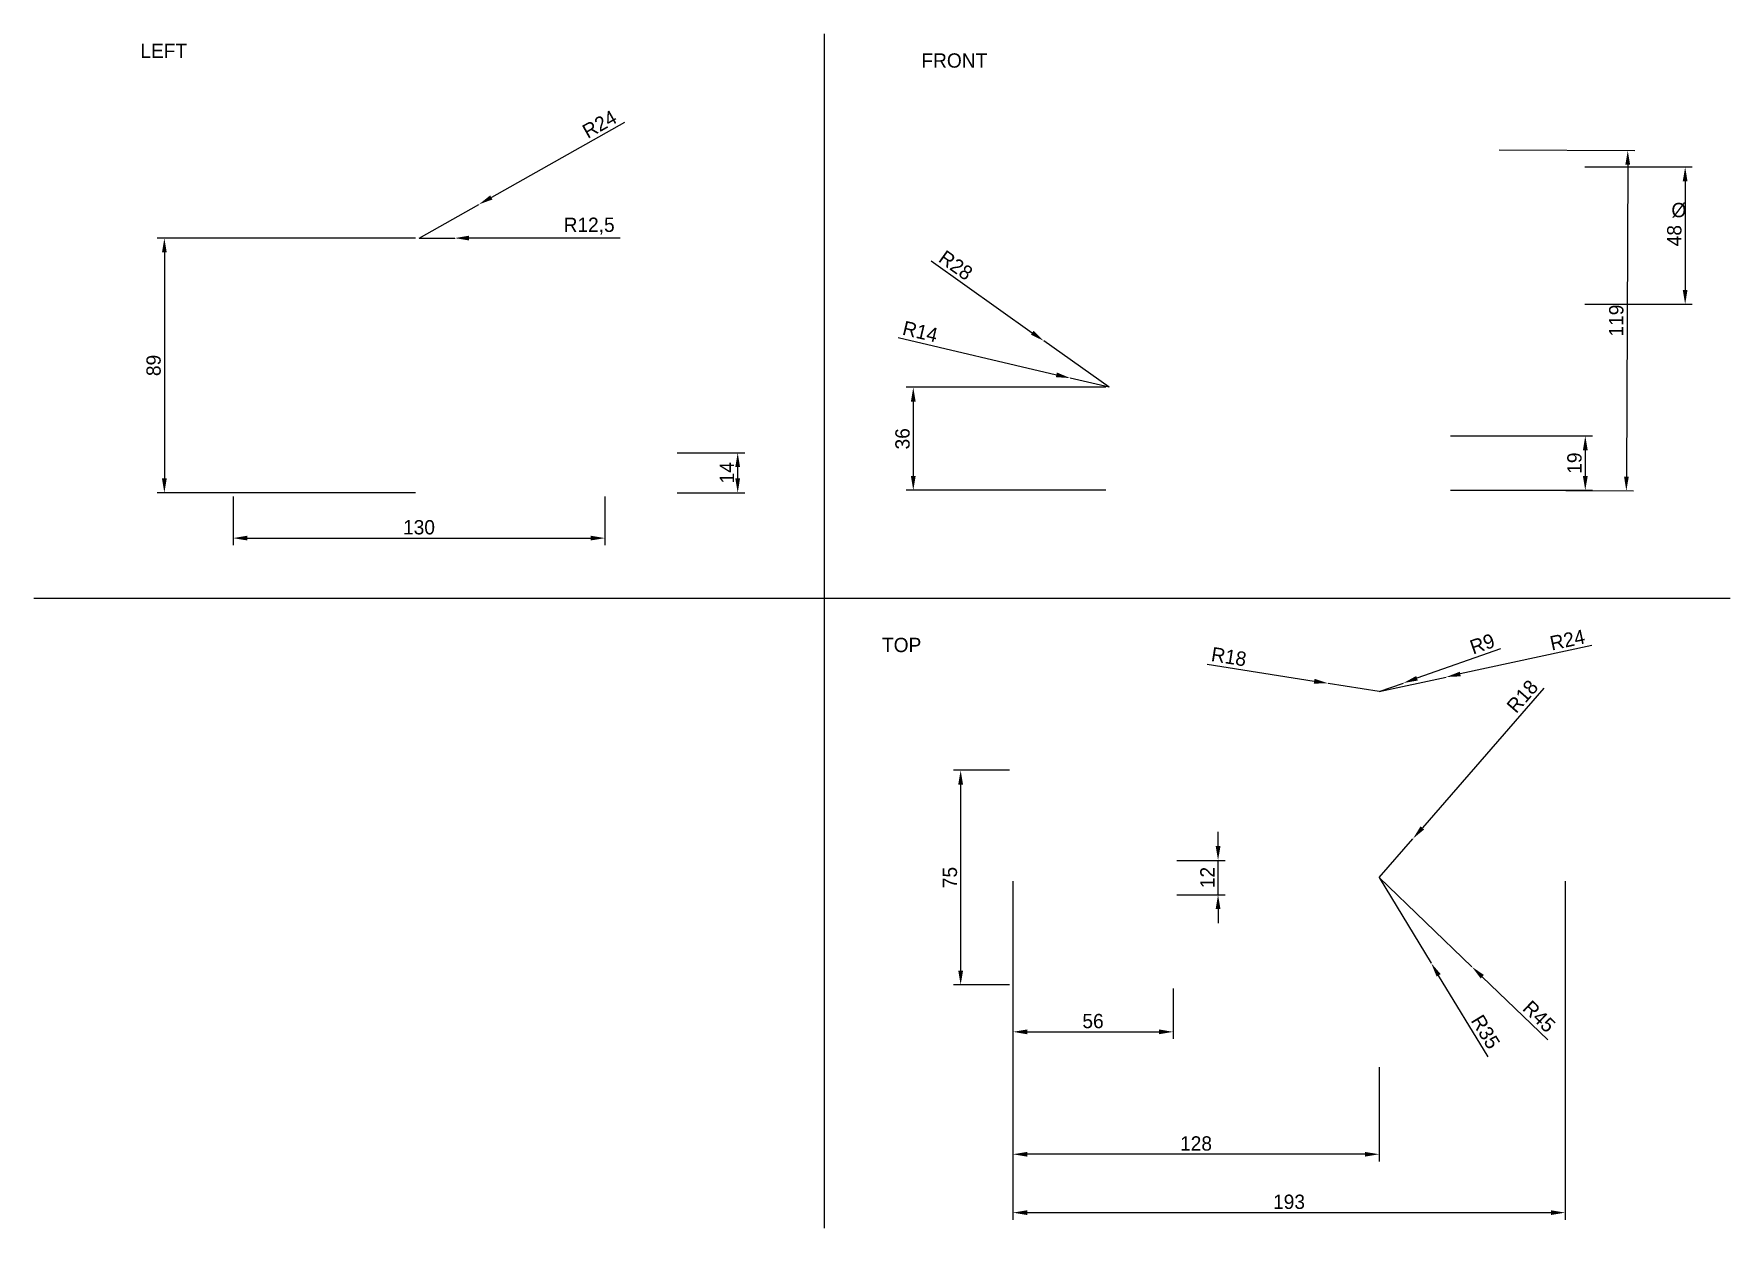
# Paper-space layout 'Layout1' of a CAD drawing. Header units: millimetres. Extents: x 0 to 297, y 1 to 209.
import ezdxf

# ---------------------------------------------------------------- set-up
doc = ezdxf.new("R2010")
doc.units = ezdxf.units.MM
doc.dimstyles.new('ISO-25', dxfattribs={"dimtxt": 2.5, "dimasz": 2.5, "dimexe": 1.25, "dimexo": 0.625, "dimtad": 1, "dimtxsty": 'Standard', "dimcen": 2.5, "dimadec": 0, "dimazin": 0, "dimtfac": 1, "dimtmove": 0, "dimatfit": 3, "dimfxl": 1, "dimarcsym": 0})

# ---------------------------------------------------------------- blocks, each defined once
blk = doc.blocks.new('*D10')
at = {"color": 0, "lineweight": -2, "transparency": 16777216}
for p, q in [((67.58, 173.66), (73.83, 173.66)), ((102.72, 173.68), (76.33, 173.66))]:
    blk.add_line(p, q, dxfattribs=at)
at = {"color": 0, "transparency": 16777216}
blk.add_solid([(76.33, 174.08), (76.34, 173.25), (73.83, 173.66)], dxfattribs=at)
at = {"layer": 'Defpoints', "color": 0, "transparency": 16777216}
for p in [(67.58, 173.66), (73.83, 173.66)]:
    blk.add_point(p, dxfattribs=at)
at = {"color": 0, "transparency": 16777216, "insert": (97.31, 175.76), "char_height": 2.5, "attachment_point": 5, "rotation": 0.0376}
blk.add_mtext('R12,5', dxfattribs=at)
blk = doc.blocks.new('*D11')
at = {"color": 0, "lineweight": -2, "transparency": 16777216}
for p, q in [((103.49, 193.87), (80.22, 180.77)), ((67.58, 173.66), (78.04, 179.55))]:
    blk.add_line(p, q, dxfattribs=at)
at = {"color": 0, "transparency": 16777216}
blk.add_solid([(80.02, 181.13), (80.42, 180.41), (78.04, 179.55)], dxfattribs=at)
at = {"layer": 'Defpoints', "color": 0, "transparency": 16777216}
for p in [(78.04, 179.55), (67.58, 173.66)]:
    blk.add_point(p, dxfattribs=at)
at = {"color": 0, "transparency": 16777216, "insert": (99.12, 193.57), "char_height": 2.5, "attachment_point": 5, "rotation": 29.3798}
blk.add_mtext('R24', dxfattribs=at)
blk = doc.blocks.new('*D12')
at = {"color": 0, "lineweight": -2, "transparency": 16777216}
for p, q in [((35.08, 128.53), (35.08, 119.99)), ((100.08, 128.53), (100.08, 119.99)), ((37.58, 121.24), (97.58, 121.24))]:
    blk.add_line(p, q, dxfattribs=at)
at = {"color": 0, "transparency": 16777216}
for points in [[(37.58, 121.66), (37.58, 120.83), (35.08, 121.24)], [(97.58, 121.66), (97.58, 120.83), (100.08, 121.24)]]:
    blk.add_solid(points, dxfattribs=at)
at = {"layer": 'Defpoints', "color": 0, "transparency": 16777216}
for p in [(35.08, 129.16), (100.08, 129.16), (100.08, 121.24)]:
    blk.add_point(p, dxfattribs=at)
at = {"color": 0, "transparency": 16777216, "insert": (67.58, 123.12), "char_height": 2.5, "attachment_point": 5}
blk.add_mtext('130', dxfattribs=at)
blk = doc.blocks.new('*D13')
at = {"color": 0, "lineweight": -2, "transparency": 16777216}
for p, q in [((112.71, 136.16), (124.52, 136.16)), ((123.27, 131.66), (123.27, 133.66)), ((112.71, 129.16), (124.52, 129.16))]:
    blk.add_line(p, q, dxfattribs=at)
at = {"color": 0, "transparency": 16777216}
for points in [[(122.85, 133.66), (123.68, 133.66), (123.27, 136.16)], [(122.85, 131.66), (123.68, 131.66), (123.27, 129.16)]]:
    blk.add_solid(points, dxfattribs=at)
at = {"layer": 'Defpoints', "color": 0, "transparency": 16777216}
for p in [(112.08, 136.16), (123.27, 136.16), (112.08, 129.16)]:
    blk.add_point(p, dxfattribs=at)
at = {"color": 0, "transparency": 16777216, "insert": (121.39, 132.66), "char_height": 2.5, "attachment_point": 5, "rotation": 90}
blk.add_mtext('14', dxfattribs=at)
blk = doc.blocks.new('*D14')
at = {"color": 0, "lineweight": -2, "transparency": 16777216}
for p, q in [((66.96, 173.66), (21.83, 173.66)), ((23.08, 171.16), (23.08, 131.66)), ((66.96, 129.16), (21.83, 129.16))]:
    blk.add_line(p, q, dxfattribs=at)
at = {"color": 0, "transparency": 16777216}
for points in [[(22.67, 171.16), (23.5, 171.16), (23.08, 173.66)], [(22.67, 131.66), (23.5, 131.66), (23.08, 129.16)]]:
    blk.add_solid(points, dxfattribs=at)
at = {"layer": 'Defpoints', "color": 0, "transparency": 16777216}
for p in [(67.58, 173.66), (23.08, 129.16), (67.58, 129.16)]:
    blk.add_point(p, dxfattribs=at)
at = {"color": 0, "transparency": 16777216, "insert": (21.21, 151.41), "char_height": 2.5, "attachment_point": 5, "rotation": 90}
blk.add_mtext('89', dxfattribs=at)
blk = doc.blocks.new('*D15')
at = {"color": 0, "lineweight": -2, "transparency": 16777216}
for p, q in [((157.06, 169.67), (174.74, 157.13)), ((188.2, 147.59), (176.78, 155.69))]:
    blk.add_line(p, q, dxfattribs=at)
at = {"color": 0, "transparency": 16777216}
blk.add_solid([(174.98, 157.47), (174.5, 156.79), (176.78, 155.69)], dxfattribs=at)
at = {"layer": 'Defpoints', "color": 0, "transparency": 16777216}
for p in [(176.78, 155.69), (188.2, 147.59)]:
    blk.add_point(p, dxfattribs=at)
at = {"color": 0, "transparency": 16777216, "insert": (161.38, 168.91), "char_height": 2.5, "attachment_point": 5, "rotation": 324.6488}
blk.add_mtext('R28', dxfattribs=at)
blk = doc.blocks.new('*D16')
at = {"color": 0, "lineweight": -2, "transparency": 16777216}
for p, q in [((151.3, 156.32), (178.95, 149.77)), ((188.2, 147.59), (181.38, 149.2))]:
    blk.add_line(p, q, dxfattribs=at)
at = {"color": 0, "transparency": 16777216}
blk.add_solid([(179.05, 150.18), (178.85, 149.37), (181.38, 149.2)], dxfattribs=at)
at = {"layer": 'Defpoints', "color": 0, "transparency": 16777216}
for p in [(181.38, 149.2), (188.2, 147.59)]:
    blk.add_point(p, dxfattribs=at)
at = {"color": 0, "transparency": 16777216, "insert": (155.17, 157.33), "char_height": 2.5, "attachment_point": 5, "rotation": 346.6907}
blk.add_mtext('R14', dxfattribs=at)
blk = doc.blocks.new('*D17')
at = {"color": 0, "lineweight": -2, "transparency": 16777216}
for p, q in [((187.57, 147.59), (152.7, 147.59)), ((153.95, 145.09), (153.95, 132.09)), ((187.57, 129.59), (152.7, 129.59))]:
    blk.add_line(p, q, dxfattribs=at)
at = {"color": 0, "transparency": 16777216}
for points in [[(153.53, 145.09), (154.37, 145.09), (153.95, 147.59)], [(153.53, 132.09), (154.37, 132.09), (153.95, 129.59)]]:
    blk.add_solid(points, dxfattribs=at)
at = {"layer": 'Defpoints', "color": 0, "transparency": 16777216}
for p in [(188.2, 147.59), (153.95, 129.59), (188.2, 129.59)]:
    blk.add_point(p, dxfattribs=at)
at = {"color": 0, "transparency": 16777216, "insert": (152.08, 138.59), "char_height": 2.5, "attachment_point": 5, "rotation": 90}
blk.add_mtext('36', dxfattribs=at)
blk = doc.blocks.new('*D18')
at = {"color": 0, "lineweight": -2, "transparency": 16777216}
for p, q in [((256.32, 189.09), (280.05, 188.99)), ((278.79, 186.49), (278.56, 131.99)), ((256.07, 129.59), (279.8, 129.49))]:
    blk.add_line(p, q, dxfattribs=at)
at = {"color": 0, "transparency": 16777216}
for points in [[(278.38, 186.49), (279.21, 186.49), (278.8, 188.99)], [(278.15, 131.99), (278.98, 131.99), (278.55, 129.49)]]:
    blk.add_solid(points, dxfattribs=at)
at = {"layer": 'Defpoints', "color": 0, "transparency": 16777216}
for p in [(255.7, 189.09), (255.45, 129.59), (278.55, 129.49)]:
    blk.add_point(p, dxfattribs=at)
at = {"color": 0, "transparency": 16777216, "insert": (276.8, 159.25), "char_height": 2.5, "attachment_point": 5, "rotation": 89.7593}
blk.add_mtext('119', dxfattribs=at)
blk = doc.blocks.new('*D19')
at = {"color": 0, "lineweight": -2, "transparency": 16777216}
for p, q in [((247.82, 139.09), (272.63, 139.09)), ((271.38, 136.59), (271.38, 132.09)), ((247.82, 129.59), (272.63, 129.59))]:
    blk.add_line(p, q, dxfattribs=at)
at = {"color": 0, "transparency": 16777216}
for points in [[(270.96, 136.59), (271.8, 136.59), (271.38, 139.09)], [(270.96, 132.09), (271.8, 132.09), (271.38, 129.59)]]:
    blk.add_solid(points, dxfattribs=at)
at = {"layer": 'Defpoints', "color": 0, "transparency": 16777216}
for p in [(247.2, 139.09), (247.2, 129.59), (271.38, 129.59)]:
    blk.add_point(p, dxfattribs=at)
at = {"color": 0, "transparency": 16777216, "insert": (269.5, 134.34), "char_height": 2.5, "attachment_point": 5, "rotation": 90}
blk.add_mtext('19', dxfattribs=at)
blk = doc.blocks.new('*D20')
at = {"color": 0, "lineweight": -2, "transparency": 16777216}
for p, q in [((271.32, 186.09), (290.08, 186.09)), ((288.83, 183.59), (288.83, 164.59)), ((271.32, 162.09), (290.08, 162.09))]:
    blk.add_line(p, q, dxfattribs=at)
at = {"color": 0, "transparency": 16777216}
for points in [[(288.41, 183.59), (289.24, 183.59), (288.83, 186.09)], [(288.41, 164.59), (289.24, 164.59), (288.83, 162.09)]]:
    blk.add_solid(points, dxfattribs=at)
at = {"layer": 'Defpoints', "color": 0, "transparency": 16777216}
for p in [(270.7, 186.09), (270.7, 162.09), (288.83, 162.09)]:
    blk.add_point(p, dxfattribs=at)
at = {"color": 0, "transparency": 16777216, "insert": (286.95, 174.09), "char_height": 2.5, "attachment_point": 5, "rotation": 90}
blk.add_mtext('48', dxfattribs=at)
blk = doc.blocks.new('*D21')
at = {"color": 0, "lineweight": -2, "transparency": 16777216}
for p, q in [((170.74, 80.68), (160.98, 80.68)), ((162.23, 78.18), (162.23, 45.68)), ((170.74, 43.18), (160.98, 43.18))]:
    blk.add_line(p, q, dxfattribs=at)
at = {"color": 0, "transparency": 16777216}
for points in [[(161.81, 78.18), (162.65, 78.18), (162.23, 80.68)], [(161.81, 45.68), (162.65, 45.68), (162.23, 43.18)]]:
    blk.add_solid(points, dxfattribs=at)
at = {"layer": 'Defpoints', "color": 0, "transparency": 16777216}
for p in [(171.36, 80.68), (162.23, 43.18), (171.36, 43.18)]:
    blk.add_point(p, dxfattribs=at)
at = {"color": 0, "transparency": 16777216, "insert": (160.36, 61.93), "char_height": 2.5, "attachment_point": 5, "rotation": 90}
blk.add_mtext('75', dxfattribs=at)
blk = doc.blocks.new('*D22')
at = {"color": 0, "lineweight": -2, "transparency": 16777216}
for p, q in [((171.36, 42.56), (171.36, 33.72)), ((199.36, 42.56), (199.36, 33.72)), ((173.86, 34.97), (196.86, 34.97))]:
    blk.add_line(p, q, dxfattribs=at)
at = {"color": 0, "transparency": 16777216}
for points in [[(173.86, 35.39), (173.86, 34.55), (171.36, 34.97)], [(196.86, 35.39), (196.86, 34.55), (199.36, 34.97)]]:
    blk.add_solid(points, dxfattribs=at)
at = {"layer": 'Defpoints', "color": 0, "transparency": 16777216}
for p in [(171.36, 43.18), (199.36, 43.18), (199.36, 34.97)]:
    blk.add_point(p, dxfattribs=at)
at = {"color": 0, "transparency": 16777216, "insert": (185.36, 36.84), "char_height": 2.5, "attachment_point": 5}
blk.add_mtext('56', dxfattribs=at)
blk = doc.blocks.new('*D23')
at = {"color": 0, "lineweight": -2, "transparency": 16777216}
for p, q in [((207.21, 67.43), (207.21, 69.93)), ((199.99, 64.93), (208.46, 64.93)), ((207.21, 58.93), (207.21, 64.93)), ((199.99, 58.93), (208.46, 58.93)), ((207.21, 56.43), (207.21, 53.93))]:
    blk.add_line(p, q, dxfattribs=at)
at = {"color": 0, "transparency": 16777216}
for points in [[(206.79, 67.43), (207.63, 67.43), (207.21, 64.93)], [(206.79, 56.43), (207.63, 56.43), (207.21, 58.93)]]:
    blk.add_solid(points, dxfattribs=at)
at = {"layer": 'Defpoints', "color": 0, "transparency": 16777216}
for p in [(199.36, 64.93), (207.21, 64.93), (199.36, 58.93)]:
    blk.add_point(p, dxfattribs=at)
at = {"color": 0, "transparency": 16777216, "insert": (205.34, 61.93), "char_height": 2.5, "attachment_point": 5, "rotation": 90}
blk.add_mtext('12', dxfattribs=at)
blk = doc.blocks.new('*D25')
at = {"color": 0, "lineweight": -2, "transparency": 16777216}
for p, q in [((171.36, 61.31), (171.36, 2.13)), ((267.86, 61.31), (267.86, 2.13)), ((173.86, 3.38), (265.36, 3.38))]:
    blk.add_line(p, q, dxfattribs=at)
at = {"color": 0, "transparency": 16777216}
for points in [[(173.86, 3.8), (173.86, 2.96), (171.36, 3.38)], [(265.36, 3.8), (265.36, 2.96), (267.86, 3.38)]]:
    blk.add_solid(points, dxfattribs=at)
at = {"layer": 'Defpoints', "color": 0, "transparency": 16777216}
for p in [(171.36, 61.93), (267.86, 61.93), (267.86, 3.38)]:
    blk.add_point(p, dxfattribs=at)
at = {"color": 0, "transparency": 16777216, "insert": (219.61, 5.26), "char_height": 2.5, "attachment_point": 5}
blk.add_mtext('193', dxfattribs=at)
blk = doc.blocks.new('*D29')
at = {"color": 0, "lineweight": -2, "transparency": 16777216}
for p, q in [((264.12, 95.02), (242.91, 70.61)), ((235.36, 61.93), (241.27, 68.72))]:
    blk.add_line(p, q, dxfattribs=at)
at = {"color": 0, "transparency": 16777216}
blk.add_solid([(242.59, 70.88), (243.22, 70.34), (241.27, 68.72)], dxfattribs=at)
at = {"layer": 'Defpoints', "color": 0, "transparency": 16777216}
for p in [(241.27, 68.72), (235.36, 61.93)]:
    blk.add_point(p, dxfattribs=at)
at = {"color": 0, "transparency": 16777216, "insert": (260.39, 93.58), "char_height": 2.5, "attachment_point": 5, "rotation": 49.0033}
blk.add_mtext('R18', dxfattribs=at)
blk = doc.blocks.new('*D30')
at = {"color": 0, "lineweight": -2, "transparency": 16777216}
for p, q in [((235.36, 61.93), (244.45, 46.98)), ((254.4, 30.61), (245.75, 44.84))]:
    blk.add_line(p, q, dxfattribs=at)
at = {"color": 0, "transparency": 16777216}
blk.add_solid([(246.11, 45.06), (245.4, 44.62), (244.45, 46.98)], dxfattribs=at)
at = {"layer": 'Defpoints', "color": 0, "transparency": 16777216}
for p in [(235.36, 61.93), (244.45, 46.98)]:
    blk.add_point(p, dxfattribs=at)
at = {"color": 0, "transparency": 16777216, "insert": (253.95, 34.97), "char_height": 2.5, "attachment_point": 5, "rotation": 301.3006}
blk.add_mtext('R35', dxfattribs=at)
blk = doc.blocks.new('*D31')
at = {"color": 0, "lineweight": -2, "transparency": 16777216}
for p, q in [((235.36, 61.93), (251.58, 46.33)), ((264.86, 33.56), (253.38, 44.6))]:
    blk.add_line(p, q, dxfattribs=at)
at = {"color": 0, "transparency": 16777216}
blk.add_solid([(253.67, 44.9), (253.09, 44.3), (251.58, 46.33)], dxfattribs=at)
at = {"layer": 'Defpoints', "color": 0, "transparency": 16777216}
for p in [(235.36, 61.93), (251.58, 46.33)]:
    blk.add_point(p, dxfattribs=at)
at = {"color": 0, "transparency": 16777216, "insert": (263.31, 37.65), "char_height": 2.5, "attachment_point": 5, "rotation": 316.1185}
blk.add_mtext('R45', dxfattribs=at)
blk = doc.blocks.new('*D32')
at = {"color": 0, "lineweight": -2, "transparency": 16777216}
for p, q in [((171.36, 28.81), (171.36, 12.33)), ((235.36, 28.81), (235.36, 12.33)), ((232.86, 13.58), (173.86, 13.58))]:
    blk.add_line(p, q, dxfattribs=at)
at = {"color": 0, "transparency": 16777216}
for points in [[(173.86, 13.99), (173.86, 13.16), (171.36, 13.58)], [(232.86, 13.99), (232.86, 13.16), (235.36, 13.58)]]:
    blk.add_solid(points, dxfattribs=at)
at = {"layer": 'Defpoints', "color": 0, "transparency": 16777216}
for p in [(171.36, 29.43), (235.36, 29.43), (171.36, 13.58)]:
    blk.add_point(p, dxfattribs=at)
at = {"color": 0, "transparency": 16777216, "insert": (203.36, 15.45), "char_height": 2.5, "attachment_point": 5}
blk.add_mtext('128', dxfattribs=at)
blk = doc.blocks.new('*D33')
at = {"color": 0, "lineweight": -2, "transparency": 16777216}
for p, q in [((256.56, 101.9), (241.96, 96.76)), ((235.36, 94.43), (239.61, 95.92))]:
    blk.add_line(p, q, dxfattribs=at)
at = {"color": 0, "transparency": 16777216}
blk.add_solid([(241.83, 97.15), (242.1, 96.36), (239.61, 95.92)], dxfattribs=at)
at = {"layer": 'Defpoints', "color": 0, "transparency": 16777216}
for p in [(239.61, 95.92), (235.36, 94.43)]:
    blk.add_point(p, dxfattribs=at)
at = {"color": 0, "transparency": 16777216, "insert": (253.38, 102.76), "char_height": 2.5, "attachment_point": 5, "rotation": 19.3988}
blk.add_mtext('R9', dxfattribs=at)
blk = doc.blocks.new('*D34')
at = {"color": 0, "lineweight": -2, "transparency": 16777216}
for p, q in [((205.31, 99.22), (224.01, 96.24)), ((235.36, 94.43), (226.47, 95.85))]:
    blk.add_line(p, q, dxfattribs=at)
at = {"color": 0, "transparency": 16777216}
blk.add_solid([(224.07, 96.65), (223.94, 95.83), (226.47, 95.85)], dxfattribs=at)
at = {"layer": 'Defpoints', "color": 0, "transparency": 16777216}
for p in [(226.47, 95.85), (235.36, 94.43)]:
    blk.add_point(p, dxfattribs=at)
at = {"color": 0, "transparency": 16777216, "insert": (209.1, 100.51), "char_height": 2.5, "attachment_point": 5, "rotation": 350.946}
blk.add_mtext('R18', dxfattribs=at)
blk = doc.blocks.new('*D35')
at = {"color": 0, "lineweight": -2, "transparency": 16777216}
for p, q in [((272.52, 102.47), (249.53, 97.5)), ((235.36, 94.43), (247.09, 96.97))]:
    blk.add_line(p, q, dxfattribs=at)
at = {"color": 0, "transparency": 16777216}
blk.add_solid([(249.45, 97.9), (249.62, 97.09), (247.09, 96.97)], dxfattribs=at)
at = {"layer": 'Defpoints', "color": 0, "transparency": 16777216}
for p in [(247.09, 96.97), (235.36, 94.43)]:
    blk.add_point(p, dxfattribs=at)
at = {"color": 0, "transparency": 16777216, "insert": (268.25, 103.46), "char_height": 2.5, "attachment_point": 5, "rotation": 12.2073}
blk.add_mtext('R24', dxfattribs=at)

psp = doc.layouts.get("Layout1")

# ---------------------------------------------------------------- linework, layer by layer
at = {"color": 18, "true_color": 0x000000}
for p, q in [((138.3922, 209.3388), (138.3922, 0.6812)), ((0.2907, 110.7665), (296.6793, 110.7665))]:
    psp.add_line(p, q, dxfattribs=at)

# ---------------------------------------------------------------- texts
at = {"color": 18, "true_color": 0x000000, "char_height": 2.5, "attachment_point": 1}
for s, width, insert in [('LEFT', 60.432489, (18.8852, 207.6424)), ('FRONT', 60.432491, (155.3676, 205.946)), ('TOP', 35.061804, (148.485, 103.8225))]:
    psp.add_mtext_dynamic_manual_height_columns(s, width=width, gutter_width=12.5, heights=[0], dxfattribs=dict(at, insert=insert))
at = {"insert": (286.4257, 179.8153), "char_height": 2.5, "attachment_point": 1}
psp.add_mtext_dynamic_manual_height_columns('Ø', width=3.43237, gutter_width=12.5, heights=[0], dxfattribs=at)

# ---------------------------------------------------------------- dimensions: what is measured, and where the dimension line sits
for center, mpoint, picture, middle in [((67.5849, 173.6581), (78.0416, 179.5453), '*D11', (100.0419, 191.9316)), ((67.5849, 173.6581), (73.8349, 173.6622), '*D10', (97.3068, 173.6776)), ((188.1956, 147.588), (176.7769, 155.6882), '*D15', (160.2915, 167.3827)), ((188.1956, 147.588), (181.3836, 149.1994), '*D16', (154.7432, 155.5015)), ((235.3623, 61.9303), (241.2665, 68.723), '*D29', (261.8003, 92.3472)), ((235.3623, 61.9303), (244.4541, 46.9774), '*D30', (252.3483, 33.9941)), ((235.3623, 61.9303), (251.5798, 46.334), '*D31', (262.0103, 36.303))]:
    dim = psp.add_radius_dim(center=center, mpoint=mpoint, dimstyle='ISO-25', override={"dimlfac": -2})
    dim.commit()
    dim.dimension.update_dxf_attribs({"geometry": picture, "text_midpoint": middle, "dimtype": 164})
dim = psp.add_aligned_dim(p1=(255.6956, 189.088), p2=(255.4456, 129.588), distance=23.1076, dimstyle='ISO-25', override={"dimlfac": -2})
dim.commit()
dim.dimension.update_dxf_attribs({"geometry": '*D18', "text_midpoint": (276.803, 159.2488)})
for base, p1, p2, picture, middle in [((288.8253, 162.088), (270.6956, 186.088), (270.6956, 162.088), '*D20', (286.9503, 174.088)), ((23.0849, 129.1581), (67.5849, 173.6581), (67.5849, 129.1581), '*D14', (21.2099, 151.4081)), ((153.9506, 129.588), (188.1956, 147.588), (188.1956, 129.588), '*D17', (152.0756, 138.588)), ((271.379, 129.588), (247.1956, 139.088), (247.1956, 129.588), '*D19', (269.504, 134.338)), ((123.2658, 136.1581), (112.0849, 129.1581), (112.0849, 136.1581), '*D13', (121.3908, 132.6581)), ((162.2315, 43.1803), (171.3623, 80.6803), (171.3623, 43.1803), '*D21', (160.3565, 61.9303)), ((207.2113, 64.9303), (199.3623, 58.9303), (199.3623, 64.9303), '*D23', (205.3363, 61.9303))]:
    dim = psp.add_linear_dim(base=base, p1=p1, p2=p2, angle=90, dimstyle='ISO-25', override={"dimlfac": -2})
    dim.commit()
    dim.dimension.update_dxf_attribs({"geometry": picture, "text_midpoint": middle})
for base, p1, p2, picture, middle in [((100.0849, 121.2428), (35.0849, 129.1581), (100.0849, 129.1581), '*D12', (67.5849, 123.1178)), ((267.8623, 3.3815), (171.3623, 61.9303), (267.8623, 61.9303), '*D25', (219.6123, 5.2565)), ((199.3623, 34.9698), (171.3623, 43.1803), (199.3623, 43.1803), '*D22', (185.3623, 36.8448)), ((171.3623, 13.5775), (235.3623, 29.4303), (171.3623, 29.4303), '*D32', (203.3623, 15.4525))]:
    dim = psp.add_linear_dim(base=base, p1=p1, p2=p2, dimstyle='ISO-25', override={"dimlfac": -2})
    dim.commit()
    dim.dimension.update_dxf_attribs({"geometry": picture, "text_midpoint": middle})
at = {"color": 18, "true_color": 0x000000}
for mpoint, picture, middle in [((247.091, 96.9677), '*D35', (268.65, 101.6317)), ((239.6069, 95.9249), '*D33', (254.0065, 100.9955)), ((226.4745, 95.8466), '*D34', (208.8027, 98.6626))]:
    dim = psp.add_radius_dim(center=(235.3623, 94.4303), mpoint=mpoint, dimstyle='ISO-25', override={"dimlfac": -2}, dxfattribs=at)
    dim.commit()
    dim.dimension.update_dxf_attribs({"geometry": picture, "text_midpoint": middle, "dimtype": 164})

doc.saveas('drawing.dxf')
